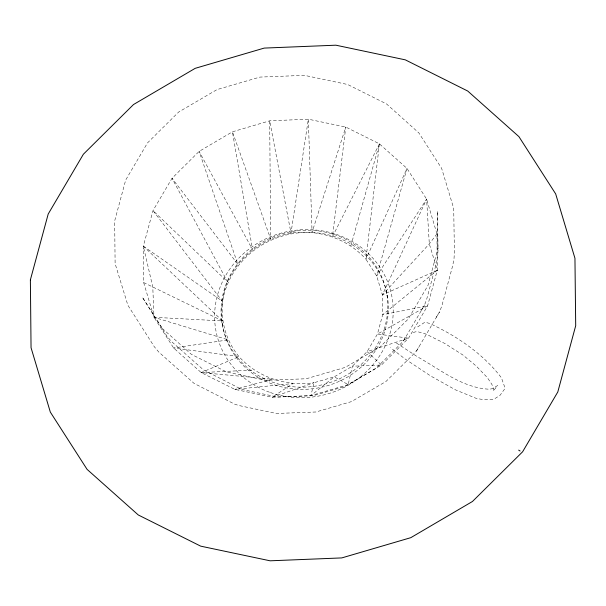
<?xml version="1.0" encoding="UTF-8"?>
<svg xmlns="http://www.w3.org/2000/svg" width="606" height="606" viewBox="0 0 606 606"><rect width="100%" height="100%" fill="white"/><g stroke="black" fill="none" stroke-linecap="round" stroke-linejoin="round"><path stroke-width="0.45" stroke-dasharray="3.03 2.27" d="M379.417 143.842L365.948 259.247L376.705 275.988L382.401 294.91L382.659 314.711L377.447 334.058L367.122 351.616L352.397 366.206L334.27 376.818L310.923 395.604L272.268 397.225L234.84 389.37L201.192 372.576L173.619 347.995L153.992 317.294L143.66 282.563L143.319 246.172L153 210.6L172.028 178.278L199.124 151.402L232.431 131.805L269.685 120.821L308.34 119.2L345.768 127.048L379.417 143.842L406.99 168.423L426.616 199.132L436.949 233.863L437.29 270.246L427.609 305.818L408.58 338.14L381.485 365.017L348.177 384.621L310.923 395.604L313.969 382.734L334.27 376.818L348.177 384.621L352.397 366.206L381.485 365.017L367.122 351.616L408.58 338.14L377.447 334.058L427.609 305.818L382.659 314.711L437.29 270.246L429.313 243.892L426.616 199.132L376.705 275.988L406.99 168.423L365.948 259.247C347.306 238.37 318.438 229.106 290.978 233.121C263.481 238.082 238.953 256.103 227.508 281.798C217.402 306.681 221.781 335.944 238.999 356.608C257.641 377.485 286.509 386.749 313.969 382.734L272.268 397.225L292.895 383.56L234.84 389.37L272.465 379.22L201.192 372.576L238.999 356.608L173.619 347.995L228.242 339.868L153.992 317.294L152.788 287.062L143.319 246.172L222.288 301.144L153 210.6L227.508 281.798L172.028 178.278L237.825 264.239L199.124 151.402L252.55 249.649L232.431 131.805L270.685 239.037L269.685 120.821L290.978 233.121L308.34 119.2L312.06 232.295L345.768 127.048L332.482 236.628L379.417 143.842L350.866 245.824M403.445 340.898L424.397 305.333L426.571 299.682L436.184 264.004L437.615 257.194L438.017 250.248L437.426 211.1L437.911 249.013L438.002 248.293L428.003 285.388L408.209 319.074L379.97 347.041L345.2 367.395L306.272 378.75L265.852 380.326L226.674 372.016L191.428 354.381L162.499 328.641L162.908 329.209L142.312 297.16L166.908 336.141L171.225 341.276L203.351 369.789L239.984 388.567L244.013 389.9L277.715 397.051L313.15 395.733L344.822 386.499L375.879 368.418L400.172 344.359L403.445 340.898L405.906 336.8M416.481 351.033L439.577 311.825L441.835 305.954L452.493 266.405L453.977 259.323L454.402 252.096L453.712 208.449L441.645 168.377L418.852 132.911L386.552 103.952L347.685 84.514L304.492 75.356L259.913 77.091L216.993 89.605L178.664 112.049L147.516 142.887L125.692 180.027L114.67 220.932L115.11 263.602L127.881 305.28L154.295 346.715L158.787 352.056L194.102 383.409L234.522 404.096L238.711 405.482L276.336 413.466L315.855 411.997L351.359 401.642L385.946 381.5L413.08 354.631L416.481 351.033L419.034 346.768M437.29 270.246L382.401 294.91L426.616 199.132M421.268 310.567L424.397 305.333M436.32 317.271L439.577 311.825M436.949 233.863L429.313 243.892L382.401 294.91M417.648 326.907L424.942 322.195L429.768 323.475C457.03 336.148 483.088 353.73 501.412 377.765L505.131 388.302L500.117 395.226L494.663 398.756L491.14 399.687L481.603 399.346L475.983 398.263L455.523 389.87L430.563 375.902L404.869 358.828L390.491 347.685M413.231 332.573L415.337 331.846L418.284 331.876L426.321 334.179L444.971 343.579L462.916 355.018L476.187 366.001L487.232 377.477L491.822 384.265L493.526 388.794L493.155 391.234L497.571 385.567L492.473 388.704L489.247 389.211C462.454 387.976 440.388 369.577 417.837 357.032L394.907 342.019M201.192 372.576L254.088 370.031M153.992 317.294L222.546 320.945L143.319 246.172M222.546 320.945L143.66 282.563M386.984 295.114A83.704 78.144 -14.1 0 1 273.321 382.424A83.704 78.144 -14.1 0 1 252.982 248.528A83.704 78.144 -14.1 0 1 386.984 295.114L387.529 297.296A83.704 78.144 -14.1 0 1 273.874 384.605A83.704 78.144 -14.1 0 1 253.528 250.71A83.704 78.144 -14.1 0 1 387.529 297.296M221.872 322.263L222.425 324.445M270.465 392.567A89.643 83.689 -14.1 0 0 392.34 299.243A89.643 83.689 -14.1 0 0 248.922 249.134A89.643 83.689 -14.1 0 0 270.465 392.567"/><path stroke-width="0.91" d="M520.1 451.015L518.653 450.122M30.376 279.866L31.05 347.715L50.328 412.103L87.082 469.37L138.282 514.971L200.707 546.157L270.117 560.808L341.776 557.914L410.792 537.673L472.475 501.473L522.614 451.781L557.8 391.976L575.7 325.717L574.95 258.285L555.672 193.897L518.918 136.63L467.718 91.029L405.293 59.842L335.883 45.192L264.224 48.086L195.208 68.326L133.525 104.527L83.386 154.219L48.2 214.024L30.376 279.866"/></g></svg>
